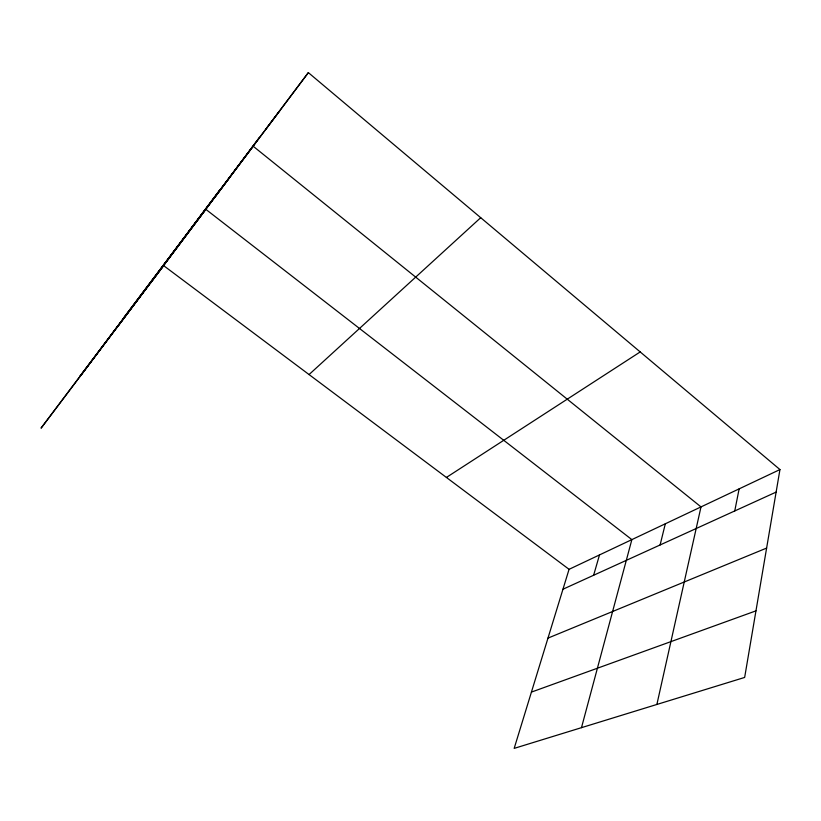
<?xml version="1.0" encoding="UTF-8"?>
<svg xmlns="http://www.w3.org/2000/svg" width="821" height="821" viewBox="0 0 821 821"><rect width="100%" height="100%" fill="white"/><g stroke="black" fill="none" stroke-linecap="round" stroke-linejoin="round"><path stroke-width="1.23" d="M779.95 469.561L744.657 677.438L514.172 748.383L569.066 569.322L779.95 469.561L308.357 72.617L41.05 428.172L163.636 265.635L569.066 569.322M734.754 510.949L739.126 488.875M656.882 704.459L701.001 506.906L253.166 146.22L123.673 317.789M660.105 544.959L665.318 523.788M581.484 727.663L631.862 539.623L205.835 209.345L79.524 376.777M593.634 575.244L599.494 554.934M80.037 376.48L219.546 190.226M117.044 327.415L259.405 137.435M150.222 283.419L308.357 72.617M265.727 129.338L279.663 110.886M214.835 197.235L228.628 178.947M309.055 374.561L480.716 217.698M446.408 477.442L640.195 351.932M562.97 589.221L776.122 492.097M547.976 638.112L766.619 548.079M531.423 692.103L755.967 610.855"/></g></svg>
